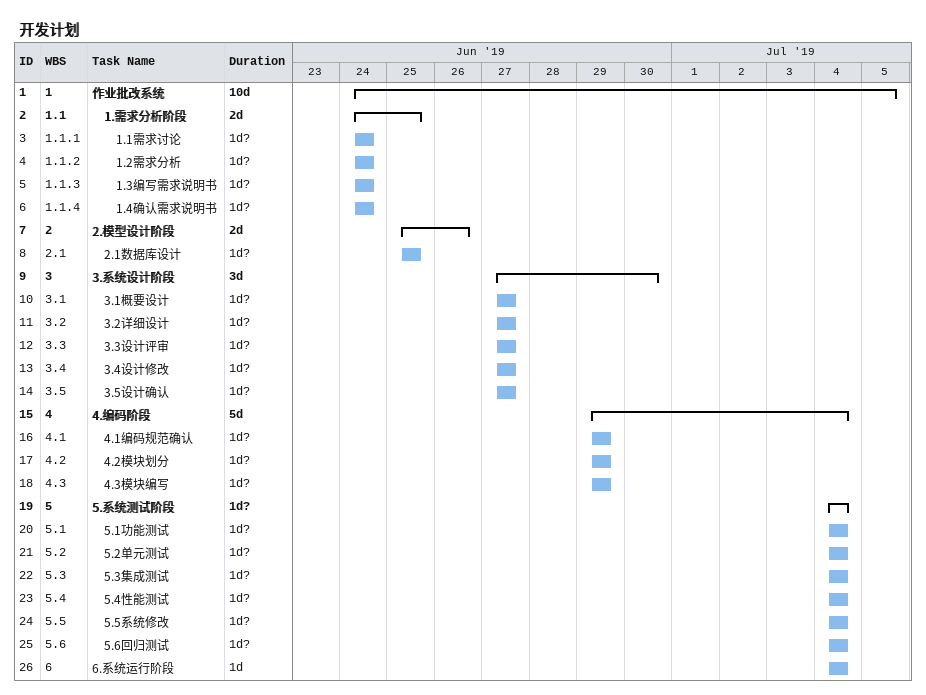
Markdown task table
开发计划

| ID | WBS | Task | Duration | Start | Finish |
|---|---|---|---|---|---|
| 1 | 1 | **作业批改系统** | 10d | 2019-06-24 | 2019-07-05 |
| 2 | 1.1 | **1.需求分析阶段** | 2d | 2019-06-24 | 2019-06-25 |
| 3 | 1.1.1 | 1.1需求讨论 | 1d? | 2019-06-24 | 2019-06-24 |
| 4 | 1.1.2 | 1.2需求分析 | 1d? | 2019-06-24 | 2019-06-24 |
| 5 | 1.1.3 | 1.3编写需求说明书 | 1d? | 2019-06-24 | 2019-06-24 |
| 6 | 1.1.4 | 1.4确认需求说明书 | 1d? | 2019-06-24 | 2019-06-24 |
| 7 | 2 | **2.模型设计阶段** | 2d | 2019-06-25 | 2019-06-26 |
| 8 | 2.1 | 2.1数据库设计 | 1d? | 2019-06-25 | 2019-06-25 |
| 9 | 3 | **3.系统设计阶段** | 3d | 2019-06-27 | 2019-06-30 |
| 10 | 3.1 | 3.1概要设计 | 1d? | 2019-06-27 | 2019-06-27 |
| 11 | 3.2 | 3.2详细设计 | 1d? | 2019-06-27 | 2019-06-27 |
| 12 | 3.3 | 3.3设计评审 | 1d? | 2019-06-27 | 2019-06-27 |
| 13 | 3.4 | 3.4设计修改 | 1d? | 2019-06-27 | 2019-06-27 |
| 14 | 3.5 | 3.5设计确认 | 1d? | 2019-06-27 | 2019-06-27 |
| 15 | 4 | **4.编码阶段** | 5d | 2019-06-29 | 2019-07-04 |
| 16 | 4.1 | 4.1编码规范确认 | 1d? | 2019-06-29 | 2019-06-29 |
| 17 | 4.2 | 4.2模块划分 | 1d? | 2019-06-29 | 2019-06-29 |
| 18 | 4.3 | 4.3模块编写 | 1d? | 2019-06-29 | 2019-06-29 |
| 19 | 5 | **5.系统测试阶段** | 1d? | 2019-07-04 | 2019-07-04 |
| 20 | 5.1 | 5.1功能测试 | 1d? | 2019-07-04 | 2019-07-04 |
| 21 | 5.2 | 5.2单元测试 | 1d? | 2019-07-04 | 2019-07-04 |
| 22 | 5.3 | 5.3集成测试 | 1d? | 2019-07-04 | 2019-07-04 |
| 23 | 5.4 | 5.4性能测试 | 1d? | 2019-07-04 | 2019-07-04 |
| 24 | 5.5 | 5.5系统修改 | 1d? | 2019-07-04 | 2019-07-04 |
| 25 | 5.6 | 5.6回归测试 | 1d? | 2019-07-04 | 2019-07-04 |
| 26 | 6 | 6.系统运行阶段 | 1d | 2019-07-04 | 2019-07-04 |
